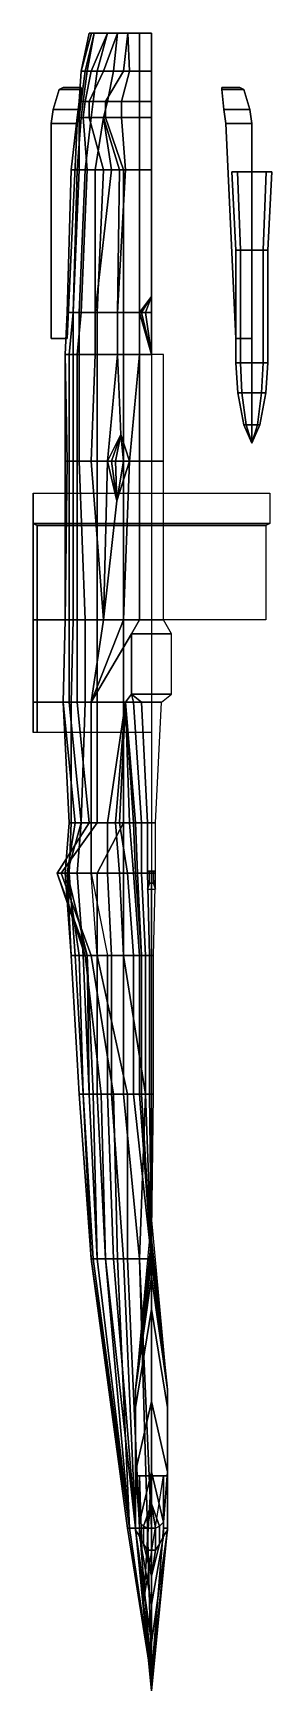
# Model space of a CAD drawing. Extents: x -0.59 to 0.6, y -4.36 to 3.89.
import ezdxf

# ---------------------------------------------------------------- set-up
doc = ezdxf.new("R2010")
doc.units = 0
doc.layers.get('0').update_dxf_attribs({"linetype": 'CONTINUOUS'})

msp = doc.modelspace()

# ---------------------------------------------------------------- linework, layer by layer
for points in [[(-0.35, 3.7, 0.03), (-0.32, 3.7, 0.15), (-0.2863, 3.89, 0.1189), (-0.2982, 3.89, 0.0593)], [(-0.35, 3.7, -0.18), (-0.35, 3.7, 0.03), (-0.2982, 3.89, 0.0593), (-0.31, 3.89)], [(-0.33, 3.7, -0.24), (-0.35, 3.7, -0.18), (-0.31, 3.89), (-0.2864, 3.89, -0.1186)], [(-0.3, 3.7, -0.3), (-0.33, 3.7, -0.24), (-0.2864, 3.89, -0.1186), (-0.2192, 3.89, -0.2192)], [(-0.32, 3.7, 0.15), (-0.27, 3.7, 0.25), (-0.2192, 3.89, 0.2192), (-0.2863, 3.89, 0.1189)], [(-0.24, 3.7, -0.35), (-0.3, 3.7, -0.3), (-0.2192, 3.89, -0.2192), (-0.1689, 3.89, -0.2528)], [(-0.27, 3.7, 0.25), (-0.19, 3.7, 0.33), (-0.1689, 3.89, 0.2528), (-0.2192, 3.89, 0.2192)], [(-0.1689, 3.89, -0.2528), (-0.1186, 3.89, -0.2864), (-0.14, 3.7, -0.37), (-0.24, 3.7, -0.35)], [(-0.19, 3.7, 0.33), (-0.11, 3.7, 0.37), (-0.1186, 3.89, 0.2864), (-0.1689, 3.89, 0.2528)], [(-0.1186, 3.89, -0.2864), (0, 3.89, -0.31), (0, 3.7, -0.37), (-0.14, 3.7, -0.37)], [(-0.11, 3.7, 0.37), (-0.06, 3.7, 0.39), (-0.0593, 3.89, 0.2982), (-0.1186, 3.89, 0.2864)], [(-0.06, 3.7, 0.39), (0, 3.7, 0.39), (0, 3.89, 0.31), (-0.0593, 3.89, 0.2982)], [(-0.36, 3.55, 0.08), (-0.34, 3.55, 0.2), (-0.32, 3.7, 0.15), (-0.35, 3.7, 0.03)], [(-0.36, 3.55, -0.28), (-0.36, 3.55, 0.08), (-0.35, 3.7, 0.03), (-0.35, 3.7, -0.18)], [(-0.35, 3.55, -0.35), (-0.36, 3.55, -0.28), (-0.35, 3.7, -0.18), (-0.33, 3.7, -0.24)], [(-0.33, 3.55, -0.38), (-0.35, 3.55, -0.35), (-0.33, 3.7, -0.24), (-0.3, 3.7, -0.3)], [(-0.34, 3.55, 0.2), (-0.29, 3.55, 0.3), (-0.27, 3.7, 0.25), (-0.32, 3.7, 0.15)], [(-0.31, 3.55, -0.39), (-0.33, 3.55, -0.38), (-0.3, 3.7, -0.3), (-0.24, 3.7, -0.35)], [(-0.24, 3.7, -0.35), (-0.14, 3.7, -0.37), (-0.23, 3.55, -0.39), (-0.31, 3.55, -0.39)], [(-0.29, 3.55, 0.3), (-0.22, 3.55, 0.37), (-0.19, 3.7, 0.33), (-0.27, 3.7, 0.25)], [(-0.14, 3.7, -0.37), (0, 3.7, -0.37), (0, 3.55, -0.4), (-0.23, 3.55, -0.39)], [(-0.22, 3.55, 0.37), (-0.15, 3.55, 0.42), (-0.11, 3.7, 0.37), (-0.19, 3.7, 0.33)], [(-0.15, 3.55, 0.42), (-0.06, 3.55, 0.45), (-0.06, 3.7, 0.39), (-0.11, 3.7, 0.37)], [(-0.06, 3.55, 0.45), (0, 3.55, 0.45), (0, 3.7, 0.39), (-0.06, 3.7, 0.39)], [(-0.37, 3.47, 0.08), (-0.35, 3.47, 0.2), (-0.34, 3.55, 0.2), (-0.36, 3.55, 0.08)], [(-0.37, 3.47, -0.35), (-0.37, 3.47, 0.08), (-0.36, 3.55, 0.08), (-0.36, 3.55, -0.28)], [(-0.36, 3.47, -0.39), (-0.37, 3.47, -0.35), (-0.36, 3.55, -0.28), (-0.35, 3.55, -0.35)], [(-0.34, 3.47, -0.4), (-0.36, 3.47, -0.39), (-0.35, 3.55, -0.35), (-0.33, 3.55, -0.38)], [(-0.35, 3.47, 0.2), (-0.3, 3.47, 0.3), (-0.29, 3.55, 0.3), (-0.34, 3.55, 0.2)], [(-0.31, 3.47, -0.41), (-0.34, 3.47, -0.4), (-0.33, 3.55, -0.38), (-0.31, 3.55, -0.39)], [(-0.31, 3.55, -0.39), (-0.23, 3.55, -0.39), (-0.23, 3.47, -0.42), (-0.31, 3.47, -0.41)], [(-0.3, 3.47, 0.3), (-0.24, 3.47, 0.37), (-0.22, 3.55, 0.37), (-0.29, 3.55, 0.3)], [(-0.24, 3.47, 0.37), (-0.15, 3.47, 0.44), (-0.15, 3.55, 0.42), (-0.22, 3.55, 0.37)], [(-0.23, 3.55, -0.39), (0, 3.55, -0.4), (0, 3.47, -0.42), (-0.23, 3.47, -0.42)], [(-0.15, 3.47, 0.44), (-0.06, 3.47, 0.47), (-0.06, 3.55, 0.45), (-0.15, 3.55, 0.42)], [(-0.06, 3.47, 0.47), (0, 3.47, 0.47), (0, 3.55, 0.45), (-0.06, 3.55, 0.45)], [(-0.4, 3.21, 0.05), (-0.37, 3.21, 0.2), (-0.35, 3.47, 0.2), (-0.37, 3.47, 0.08)], [(-0.36, 3.21, -0.44), (-0.4, 3.21, -0.38), (-0.37, 3.47, -0.35), (-0.36, 3.47, -0.39)], [(-0.4, 3.21, -0.38), (-0.4, 3.21, 0.05), (-0.37, 3.47, 0.08), (-0.37, 3.47, -0.35)], [(-0.37, 3.21, 0.2), (-0.33, 3.21, 0.31), (-0.3, 3.47, 0.3), (-0.35, 3.47, 0.2)], [(-0.32, 3.21, -0.45), (-0.36, 3.21, -0.44), (-0.36, 3.47, -0.39), (-0.34, 3.47, -0.4)], [(-0.24, 3.21, -0.46), (-0.32, 3.21, -0.45), (-0.34, 3.47, -0.4), (-0.31, 3.47, -0.41)], [(-0.33, 3.21, 0.31), (-0.28, 3.21, 0.38), (-0.24, 3.47, 0.37), (-0.3, 3.47, 0.3)], [(-0.31, 3.47, -0.41), (-0.23, 3.47, -0.42), (-0.14, 3.21, -0.47), (-0.24, 3.21, -0.46)], [(-0.28, 3.21, 0.38), (-0.2, 3.21, 0.45), (-0.24, 3.47, 0.37)], [(-0.16, 3.21, 0.45), (-0.13, 3.21, 0.49), (-0.15, 3.47, 0.44), (-0.24, 3.47, 0.37)], [(-0.2, 3.21, 0.45), (-0.16, 3.21, 0.45), (-0.24, 3.47, 0.37)], [(-0.23, 3.47, -0.42), (0, 3.47, -0.42), (0, 3.21, -0.47), (-0.14, 3.21, -0.47)], [(-0.13, 3.21, 0.49), (-0.06, 3.21, 0.51), (-0.06, 3.47, 0.47), (-0.15, 3.47, 0.44)], [(-0.06, 3.21, 0.51), (0, 3.21, 0.52), (0, 3.47, 0.47), (-0.06, 3.47, 0.47)], [(-0.42, 2.5, 0.13), (-0.39, 2.5, 0.26), (-0.37, 3.21, 0.2), (-0.4, 3.21, 0.05)], [(-0.42, 2.5, -0.36), (-0.42, 2.5, 0.13), (-0.4, 3.21, 0.05), (-0.4, 3.21, -0.38)], [(-0.39, 2.5, -0.42), (-0.42, 2.5, -0.36), (-0.4, 3.21, -0.38), (-0.36, 3.21, -0.44)], [(-0.39, 2.5, 0.26), (-0.36, 2.5, 0.35), (-0.33, 3.21, 0.31), (-0.37, 3.21, 0.2)], [(-0.35, 2.5, -0.45), (-0.39, 2.5, -0.42), (-0.36, 3.21, -0.44), (-0.32, 3.21, -0.45)], [(-0.36, 2.5, 0.35), (-0.28, 2.5, 0.46), (-0.28, 3.21, 0.38), (-0.33, 3.21, 0.31)], [(-0.27, 2.5, -0.49), (-0.35, 2.5, -0.45), (-0.32, 3.21, -0.45), (-0.24, 3.21, -0.46)], [(-0.28, 2.5, 0.46), (-0.17, 2.5, 0.55), (-0.16, 3.21, 0.45), (-0.2, 3.21, 0.45)], [(-0.28, 2.5, 0.46), (-0.28, 2.5, 0.46), (-0.2, 3.21, 0.45), (-0.28, 3.21, 0.38)], [(-0.24, 3.21, -0.46), (-0.14, 3.21, -0.47), (-0.14, 2.5, -0.52), (-0.27, 2.5, -0.49)], [(-0.17, 2.5, 0.55), (-0.17, 2.5, 0.55), (-0.13, 3.21, 0.49), (-0.16, 3.21, 0.45)], [(-0.17, 2.5, 0.55), (-0.06, 2.5, 0.58), (-0.06, 3.21, 0.51), (-0.13, 3.21, 0.49)], [(-0.14, 3.21, -0.47), (0, 3.21, -0.47), (0, 2.5, -0.53), (-0.14, 2.5, -0.52)], [(-0.06, 2.5, 0.58), (0, 2.58, 0.5732), (0, 3.21, 0.52), (-0.06, 3.21, 0.51)], [(0.4293, 3.2, 0.1907), (0.4, 3.2, 0.12), (0.42, 2.81, 0.12), (0.4434, 2.81, 0.1766)], [(0.4, 3.2, 0.12), (0.4293, 3.2, 0.0493), (0.4434, 2.81, 0.0634), (0.42, 2.81, 0.12)], [(0.5707, 3.2, 0.1907), (0.4, 3.2, 0.12), (0.4293, 3.2, 0.1907), (0.5, 3.2, 0.22)], [(0.6, 3.2, 0.12), (0.4293, 3.2, 0.0493), (0.4, 3.2, 0.12), (0.5707, 3.2, 0.1907)], [(0.5, 3.2, 0.22), (0.4293, 3.2, 0.1907), (0.4434, 2.81, 0.1766), (0.5, 2.81, 0.2)], [(0.4293, 3.2, 0.0493), (0.5, 3.2, 0.02), (0.5, 2.81, 0.04), (0.4434, 2.81, 0.0634)], [(0.5707, 3.2, 0.0493), (0.5, 3.2, 0.02), (0.4293, 3.2, 0.0493), (0.6, 3.2, 0.12)], [(0.5707, 3.2, 0.1907), (0.5, 3.2, 0.22), (0.5, 2.81, 0.2), (0.5566, 2.81, 0.1766)], [(0.5, 3.2, 0.02), (0.5707, 3.2, 0.0493), (0.5566, 2.81, 0.0634), (0.5, 2.81, 0.04)], [(0.6, 3.2, 0.12), (0.5707, 3.2, 0.1907), (0.5566, 2.81, 0.1766), (0.58, 2.81, 0.12)], [(0.5707, 3.2, 0.0493), (0.6, 3.2, 0.12), (0.58, 2.81, 0.12), (0.5566, 2.81, 0.0634)], [(0.4434, 2.81, 0.1766), (0.42, 2.81, 0.12), (0.42, 2.25, 0.12), (0.4434, 2.25, 0.1766)], [(0.42, 2.81, 0.12), (0.4434, 2.81, 0.0634), (0.4434, 2.25, 0.0634), (0.42, 2.25, 0.12)], [(0.5, 2.81, 0.2), (0.4434, 2.81, 0.1766), (0.4434, 2.25, 0.1766), (0.5, 2.25, 0.2)], [(0.4434, 2.81, 0.0634), (0.5, 2.81, 0.04), (0.5, 2.25, 0.04), (0.4434, 2.25, 0.0634)], [(0.5566, 2.81, 0.1766), (0.5, 2.81, 0.2), (0.5, 2.25, 0.2), (0.5566, 2.25, 0.1766)], [(0.5, 2.81, 0.04), (0.5566, 2.81, 0.0634), (0.5566, 2.25, 0.0634), (0.5, 2.25, 0.04)], [(0.58, 2.81, 0.12), (0.5566, 2.81, 0.1766), (0.5566, 2.25, 0.1766), (0.58, 2.25, 0.12)], [(0.5566, 2.81, 0.0634), (0.58, 2.81, 0.12), (0.58, 2.25, 0.12), (0.5566, 2.25, 0.0634)], [(-0.05, 2.5, 0.6), (-0.05, 2.5, 0.6), (0, 2.58, 0.5732), (-0.06, 2.5, 0.58)], [(-0.03, 2.5, 0.61), (-0.03, 2.5, 0.61), (0, 2.58, 0.5732), (-0.05, 2.5, 0.6)], [(0, 2.5, 0.61), (0, 2.5, 0.61), (0, 2.58, 0.5732), (-0.03, 2.5, 0.61)], [(-0.43, 2.29, 0.14), (-0.39, 2.29, 0.3), (-0.39, 2.5, 0.26), (-0.42, 2.5, 0.13)], [(-0.43, 2.29, -0.35), (-0.43, 2.29, 0.14), (-0.42, 2.5, 0.13), (-0.42, 2.5, -0.36)], [(-0.41, 2.29, -0.41), (-0.43, 2.29, -0.35), (-0.42, 2.5, -0.36), (-0.39, 2.5, -0.42)], [(-0.37, 2.29, -0.45), (-0.41, 2.29, -0.41), (-0.39, 2.5, -0.42), (-0.35, 2.5, -0.45)], [(-0.39, 2.29, 0.3), (-0.36, 2.29, 0.36), (-0.36, 2.5, 0.35), (-0.39, 2.5, 0.26)], [(-0.27, 2.29, -0.5), (-0.37, 2.29, -0.45), (-0.35, 2.5, -0.45), (-0.27, 2.5, -0.49)], [(-0.36, 2.29, 0.36), (-0.28, 2.29, 0.47), (-0.28, 2.5, 0.46), (-0.36, 2.5, 0.35)], [(-0.28, 2.29, 0.47), (-0.17, 2.29, 0.55), (-0.17, 2.5, 0.55), (-0.28, 2.5, 0.46)], [(-0.27, 2.5, -0.49), (-0.14, 2.5, -0.52), (-0.14, 2.29, -0.53), (-0.27, 2.29, -0.5)], [(-0.17, 2.29, 0.55), (-0.06, 2.29, 0.59), (-0.06, 2.5, 0.58), (-0.17, 2.5, 0.55)], [(-0.14, 2.5, -0.52), (0, 2.5, -0.53), (0, 2.29, -0.54), (-0.14, 2.29, -0.53)], [(0, 2.29, 0.59), (0, 2.29, 0.59), (-0.05, 2.5, 0.6), (-0.06, 2.5, 0.58)], [(-0.06, 2.29, 0.59), (0, 2.29, 0.59), (-0.06, 2.5, 0.58)], [(0, 2.29, 0.59), (0, 2.29, 0.59), (-0.03, 2.5, 0.61), (-0.05, 2.5, 0.6)], [(0, 2.29, 0.59), (0, 2.29, 0.59), (0, 2.5, 0.61), (-0.03, 2.5, 0.61)], [(-0.42, 1.76, 0.16), (-0.39, 1.76, 0.28), (-0.39, 2.29, 0.3), (-0.43, 2.29, 0.14)], [(-0.43, 1.76, -0.37), (-0.42, 1.76, 0.16), (-0.43, 2.29, 0.14), (-0.43, 2.29, -0.35)], [(-0.41, 1.76, -0.43), (-0.43, 1.76, -0.37), (-0.43, 2.29, -0.35), (-0.41, 2.29, -0.41)], [(-0.37, 1.76, -0.5), (-0.41, 1.76, -0.43), (-0.41, 2.29, -0.41), (-0.37, 2.29, -0.45)], [(-0.39, 1.76, 0.28), (-0.36, 1.76, 0.36), (-0.36, 2.29, 0.36), (-0.39, 2.29, 0.3)], [(-0.27, 1.76, -0.53), (-0.37, 1.76, -0.5), (-0.37, 2.29, -0.45), (-0.27, 2.29, -0.5)], [(-0.36, 1.76, 0.36), (-0.3, 1.76, 0.45), (-0.28, 2.29, 0.47), (-0.36, 2.29, 0.36)], [(-0.3, 1.76, 0.45), (-0.22, 1.76, 0.53), (-0.17, 2.29, 0.55), (-0.28, 2.29, 0.47)], [(-0.27, 2.29, -0.5), (-0.14, 2.29, -0.53), (-0.14, 1.76, -0.55), (-0.27, 1.76, -0.53)], [(-0.22, 1.76, 0.53), (-0.1525, 1.8925, 0.56), (-0.17, 2.29, 0.55)], [(-0.1525, 1.8925, 0.56), (-0.11, 1.76, 0.59), (-0.06, 2.29, 0.59), (-0.17, 2.29, 0.55)], [(-0.14, 2.29, -0.53), (0, 2.29, -0.54), (0, 1.76, -0.56), (-0.14, 1.76, -0.55)], [(-0.11, 1.76, 0.59), (-0.06, 1.76, 0.6), (-0.06, 2.29, 0.59)], [(-0.06, 1.76, 0.6), (0.06, 1.76, 0.6), (0.06, 2.29, 0.59), (-0.06, 2.29, 0.59)], [(0.4307, 2.1, 0.12), (0.42, 2.25, 0.12), (0.4434, 2.25, 0.0634), (0.451, 2.1, 0.071)], [(0.451, 2.1, 0.169), (0.4434, 2.25, 0.1766), (0.42, 2.25, 0.12), (0.4307, 2.1, 0.12)], [(0.451, 2.1, 0.071), (0.4434, 2.25, 0.0634), (0.5, 2.25, 0.04), (0.5, 2.1, 0.0507)], [(0.5, 2.1, 0.1893), (0.5, 2.25, 0.2), (0.4434, 2.25, 0.1766), (0.451, 2.1, 0.169)], [(0.5, 2.1, 0.0507), (0.5, 2.25, 0.04), (0.5566, 2.25, 0.0634), (0.549, 2.1, 0.071)], [(0.549, 2.1, 0.169), (0.5566, 2.25, 0.1766), (0.5, 2.25, 0.2), (0.5, 2.1, 0.1893)], [(0.549, 2.1, 0.071), (0.5566, 2.25, 0.0634), (0.58, 2.25, 0.12), (0.5693, 2.1, 0.12)], [(0.5693, 2.1, 0.12), (0.58, 2.25, 0.12), (0.5566, 2.25, 0.1766), (0.549, 2.1, 0.169)], [(0.46, 1.94, 0.12), (0.4307, 2.1, 0.12), (0.451, 2.1, 0.071), (0.4717, 1.94, 0.0917)], [(0.4717, 1.94, 0.1483), (0.451, 2.1, 0.169), (0.4307, 2.1, 0.12), (0.46, 1.94, 0.12)], [(0.4717, 1.94, 0.0917), (0.451, 2.1, 0.071), (0.5, 2.1, 0.0507), (0.5, 1.94, 0.08)], [(0.5, 1.94, 0.16), (0.5, 2.1, 0.1893), (0.451, 2.1, 0.169), (0.4717, 1.94, 0.1483)], [(0.5, 1.94, 0.08), (0.5, 2.1, 0.0507), (0.549, 2.1, 0.071), (0.5283, 1.94, 0.0917)], [(0.5283, 1.94, 0.1483), (0.549, 2.1, 0.169), (0.5, 2.1, 0.1893), (0.5, 1.94, 0.16)], [(0.5283, 1.94, 0.0917), (0.549, 2.1, 0.071), (0.5693, 2.1, 0.12), (0.54, 1.94, 0.12)], [(0.54, 1.94, 0.12), (0.5693, 2.1, 0.12), (0.549, 2.1, 0.169), (0.5283, 1.94, 0.1483)], [(0.5, 1.85, 0.12), (0.46, 1.94, 0.12), (0.4717, 1.94, 0.0917), (0.5, 1.85, 0.12)], [(0.5, 1.85, 0.12), (0.4717, 1.94, 0.1483), (0.46, 1.94, 0.12), (0.5, 1.85, 0.12)], [(0.5, 1.85, 0.12), (0.4717, 1.94, 0.0917), (0.5, 1.94, 0.08), (0.5, 1.85, 0.12)], [(0.5, 1.85, 0.12), (0.5, 1.94, 0.16), (0.4717, 1.94, 0.1483), (0.5, 1.85, 0.12)], [(0.5, 1.85, 0.12), (0.5, 1.94, 0.08), (0.5283, 1.94, 0.0917), (0.5, 1.85, 0.12)], [(0.5, 1.85, 0.12), (0.5283, 1.94, 0.0917), (0.54, 1.94, 0.12), (0.5, 1.85, 0.12)], [(0.5, 1.85, 0.12), (0.54, 1.94, 0.12), (0.5283, 1.94, 0.1483), (0.5, 1.85, 0.12)], [(0.5, 1.85, 0.12), (0.5283, 1.94, 0.1483), (0.5, 1.94, 0.16), (0.5, 1.85, 0.12)], [(-0.22, 1.76, 0.53), (-0.2, 1.76, 0.59), (-0.1525, 1.8925, 0.56)], [(-0.2, 1.76, 0.59), (-0.18, 1.76, 0.62), (-0.1525, 1.8925, 0.56)], [(-0.18, 1.76, 0.62), (-0.14, 1.76, 0.62), (-0.1525, 1.8925, 0.56)], [(-0.14, 1.76, 0.62), (-0.11, 1.76, 0.59), (-0.1525, 1.8925, 0.56)], [(-0.43, 0.97, -0.37), (-0.43, 0.97, 0.16), (-0.42, 1.76, 0.16), (-0.43, 1.76, -0.37)], [(-0.43, 0.97, 0.16), (-0.39, 0.97, 0.31), (-0.39, 1.76, 0.28), (-0.42, 1.76, 0.16)], [(-0.41, 0.97, -0.43), (-0.43, 0.97, -0.37), (-0.43, 1.76, -0.37), (-0.41, 1.76, -0.43)], [(-0.37, 0.97, -0.5), (-0.41, 0.97, -0.43), (-0.41, 1.76, -0.43), (-0.37, 1.76, -0.5)], [(-0.39, 0.97, 0.31), (-0.33, 0.97, 0.43), (-0.36, 1.76, 0.36), (-0.39, 1.76, 0.28)], [(-0.27, 0.97, -0.53), (-0.37, 0.97, -0.5), (-0.37, 1.76, -0.5), (-0.27, 1.76, -0.53)], [(-0.33, 0.97, 0.43), (-0.24, 0.97, 0.53), (-0.3, 1.76, 0.45), (-0.36, 1.76, 0.36)], [(-0.24, 0.97, 0.53), (-0.24, 0.97, 0.53), (-0.22, 1.76, 0.53), (-0.3, 1.76, 0.45)], [(-0.27, 1.76, -0.53), (-0.14, 1.76, -0.55), (-0.14, 0.97, -0.55), (-0.27, 0.97, -0.53)], [(-0.24, 0.97, 0.53), (-0.14, 0.97, 0.59), (-0.11, 1.76, 0.59), (-0.1725, 1.5625, 0.56)], [(-0.24, 0.97, 0.53), (-0.24, 0.97, 0.53), (-0.1725, 1.5625, 0.56), (-0.22, 1.76, 0.53)], [(-0.1725, 1.5625, 0.56), (-0.1725, 1.5625, 0.56), (-0.2, 1.76, 0.59), (-0.22, 1.76, 0.53)], [(-0.1725, 1.5625, 0.56), (-0.1725, 1.5625, 0.56), (-0.18, 1.76, 0.62), (-0.2, 1.76, 0.59)], [(-0.1725, 1.5625, 0.56), (-0.1725, 1.5625, 0.56), (-0.14, 1.76, 0.62), (-0.18, 1.76, 0.62)], [(-0.1725, 1.5625, 0.56), (-0.1725, 1.5625, 0.56), (-0.11, 1.76, 0.59), (-0.14, 1.76, 0.62)], [(-0.14, 0.97, 0.59), (-0.06, 0.97, 0.61), (-0.06, 1.76, 0.6), (-0.11, 1.76, 0.59)], [(-0.14, 1.76, -0.55), (0, 1.76, -0.56), (0, 0.97, -0.56), (-0.14, 0.97, -0.55)], [(-0.06, 0.97, 0.61), (0.06, 0.97, 0.61), (0.06, 1.76, 0.6), (-0.06, 1.76, 0.6)], [(-0.59, 1.6, -0.5), (-0.59, 1.45, -0.68), (-0.59, 0.97, -0.7), (-0.59, 0.97, -0.5)], [(-0.59, 1.6, -0.5), (0.59, 1.6, -0.5), (0.59, 1.45, -0.68), (-0.59, 1.45, -0.68)], [(-0.59, 1.45, -0.68), (-0.57, 1.44, -0.7), (-0.57, 0.97, -0.72), (-0.59, 0.97, -0.7)], [(-0.59, 1.45, -0.68), (0.59, 1.45, -0.68), (0.57, 1.44, -0.7), (-0.57, 1.44, -0.7)], [(-0.57, 1.44, -0.7), (0.57, 1.44, -0.7), (0.57, 0.97, -0.72), (-0.57, 0.97, -0.72)], [(-0.59, 0.97, -0.5), (-0.59, 0.97, -0.7), (-0.59, 0.56, -0.67), (-0.59, 0.56, -0.5)], [(-0.59, 0.97, -0.7), (-0.57, 0.97, -0.72), (-0.57, 0.56, -0.68), (-0.59, 0.56, -0.67)], [(-0.57, 0.97, -0.72), (0, 0.97, -0.72), (0, 0.56, -0.7), (-0.57, 0.56, -0.68)], [(-0.44, 0.56, -0.38), (-0.44, 0.56, 0.13), (-0.43, 0.97, 0.16), (-0.43, 0.97, -0.37)], [(-0.44, 0.56, 0.13), (-0.4, 0.56, 0.3), (-0.39, 0.97, 0.31), (-0.43, 0.97, 0.16)], [(-0.41, 0.56, -0.44), (-0.44, 0.56, -0.38), (-0.43, 0.97, -0.37), (-0.41, 0.97, -0.43)], [(-0.37, 0.56, -0.51), (-0.41, 0.56, -0.44), (-0.41, 0.97, -0.43), (-0.37, 0.97, -0.5)], [(-0.4, 0.56, 0.3), (-0.33, 0.56, 0.42), (-0.33, 0.97, 0.43), (-0.39, 0.97, 0.31)], [(-0.27, 0.56, -0.54), (-0.37, 0.56, -0.51), (-0.37, 0.97, -0.5), (-0.27, 0.97, -0.53)], [(-0.33, 0.56, 0.42), (-0.3, 0.56, 0.45), (-0.24, 0.97, 0.53), (-0.33, 0.97, 0.43)], [(-0.3, 0.56, 0.45), (-0.3, 0.56, 0.45), (-0.14, 0.97, 0.59), (-0.24, 0.97, 0.53)], [(-0.3, 0.56, 0.45), (-0.1, 0.9, 0.61), (-0.06, 0.97, 0.61), (-0.14, 0.97, 0.59)], [(-0.27, 0.97, -0.53), (-0.14, 0.97, -0.55), (-0.14, 0.56, -0.56), (-0.27, 0.56, -0.54)], [(-0.14, 0.97, -0.55), (0, 0.97, -0.56), (0, 0.56, -0.57), (-0.14, 0.56, -0.56)], [(-0.1, 0.9, 0.61), (0.1, 0.9, 0.61), (0.06, 0.97, 0.61), (-0.06, 0.97, 0.61)], [(-0.59, 0.56, -0.5), (-0.59, 0.56, -0.67), (-0.59, 0.41, -0.58), (-0.59, 0.48, -0.5)], [(-0.59, 0.56, -0.67), (-0.57, 0.56, -0.68), (-0.57, 0.41, -0.6), (-0.59, 0.41, -0.58)], [(-0.57, 0.56, -0.68), (0, 0.56, -0.7), (0, 0.41, -0.61), (-0.57, 0.41, -0.6)], [(-0.35, -0.04, -0.41), (-0.38, -0.04, -0.32), (-0.44, 0.56, -0.38), (-0.41, 0.56, -0.44)], [(-0.38, -0.04, -0.32), (-0.41, -0.04, 0.15), (-0.44, 0.56, 0.13), (-0.44, 0.56, -0.38)], [(-0.41, -0.04, 0.15), (-0.4, -0.04, 0.22), (-0.4, 0.56, 0.3), (-0.44, 0.56, 0.13)], [(-0.31, -0.04, -0.46), (-0.35, -0.04, -0.41), (-0.41, 0.56, -0.44), (-0.37, 0.56, -0.51)], [(-0.4, -0.04, 0.22), (-0.35, -0.04, 0.36), (-0.33, 0.56, 0.42), (-0.4, 0.56, 0.3)], [(-0.27, -0.04, -0.48), (-0.31, -0.04, -0.46), (-0.37, 0.56, -0.51), (-0.27, 0.56, -0.54)], [(-0.35, -0.04, 0.36), (-0.3, -0.04, 0.45), (-0.3, 0.56, 0.45), (-0.33, 0.56, 0.42)], [(-0.27, 0.56, -0.54), (-0.14, 0.56, -0.56), (-0.14, -0.04, -0.5), (-0.27, -0.04, -0.48)], [(-0.14, 0.56, -0.56), (0, 0.56, -0.57), (0, -0.04, -0.51), (-0.14, -0.04, -0.5)], [(-0.47, -0.29, -0.4), (-0.42, -0.29, -0.16), (-0.35, -0.04, -0.41), (-0.31, -0.04, -0.46)], [(-0.45, -0.29, -0.43), (-0.47, -0.29, -0.4), (-0.31, -0.04, -0.46), (-0.27, -0.04, -0.48)], [(-0.27, -0.04, -0.48), (-0.14, -0.04, -0.5), (-0.27, -0.29, -0.44), (-0.45, -0.29, -0.43)], [(-0.42, -0.29, -0.01), (-0.43, -0.29, 0.19), (-0.41, -0.04, 0.15), (-0.38, -0.04, -0.32)], [(-0.43, -0.29, 0.19), (-0.41, -0.29, 0.26), (-0.4, -0.04, 0.22), (-0.41, -0.04, 0.15)], [(-0.42, -0.29, -0.16), (-0.42, -0.29, -0.01), (-0.38, -0.04, -0.32), (-0.35, -0.04, -0.41)], [(-0.41, -0.29, 0.26), (-0.37, -0.29, 0.36), (-0.35, -0.04, 0.36), (-0.4, -0.04, 0.22)], [(-0.37, -0.29, 0.36), (-0.3, -0.29, 0.45), (-0.3, -0.04, 0.45), (-0.35, -0.04, 0.36)], [(-0.14, -0.04, -0.5), (-0.14, -0.04, -0.5), (-0.14, -0.29, -0.45), (-0.27, -0.29, -0.44)], [(-0.14, -0.04, -0.5), (0, -0.04, -0.51), (0, -0.29, -0.46), (-0.14, -0.29, -0.45)], [(-0.3, -0.7, -0.4), (-0.33, -0.7, -0.36), (-0.47, -0.29, -0.4), (-0.45, -0.29, -0.43)], [(-0.32, -0.7, -0.24), (-0.32, -0.7, -0.21), (-0.42, -0.29, -0.16), (-0.47, -0.29, -0.4)], [(-0.33, -0.7, -0.3), (-0.32, -0.7, -0.24), (-0.47, -0.29, -0.4)], [(-0.33, -0.7, -0.36), (-0.33, -0.7, -0.3), (-0.47, -0.29, -0.4)], [(-0.27, -0.7, -0.4), (-0.3, -0.7, -0.4), (-0.45, -0.29, -0.43), (-0.27, -0.29, -0.44)], [(-0.4, -0.7, 0.06), (-0.4, -0.7, 0.19), (-0.43, -0.29, 0.19), (-0.42, -0.29, -0.01)], [(-0.4, -0.7, 0.19), (-0.38, -0.7, 0.26), (-0.41, -0.29, 0.26), (-0.43, -0.29, 0.19)], [(-0.36, -0.7, -0.11), (-0.4, -0.7, 0.06), (-0.42, -0.29, -0.01), (-0.42, -0.29, -0.16)], [(-0.32, -0.7, -0.21), (-0.36, -0.7, -0.11), (-0.42, -0.29, -0.16)], [(-0.38, -0.7, 0.26), (-0.34, -0.7, 0.36), (-0.37, -0.29, 0.36), (-0.41, -0.29, 0.26)], [(-0.34, -0.7, 0.36), (-0.27, -0.7, 0.45), (-0.3, -0.29, 0.45), (-0.37, -0.29, 0.36)], [(-0.27, -0.29, -0.44), (-0.14, -0.29, -0.45), (-0.14, -0.7, -0.41), (-0.27, -0.7, -0.4)], [(-0.14, -0.29, -0.45), (0, -0.29, -0.46), (0, -0.7, -0.43), (-0.14, -0.7, -0.41)], [(-0.02, -0.28, 0.83), (-0.02, -0.37, 0.81), (-0.01, -0.34, 1.38), (-0.01, -0.28, 1.38)], [(0.01, -0.28, 1.38), (0.02, -0.28, 0.83), (-0.02, -0.28, 0.83), (-0.01, -0.28, 1.38)], [(-0.01, -0.28, 1.38), (-0.01, -0.34, 1.38), (0.01, -0.34, 1.38), (0.01, -0.28, 1.38)], [(0.01, -0.34, 1.38), (0.02, -0.37, 0.81), (0.02, -0.28, 0.83), (0.01, -0.28, 1.38)], [(-0.01, -0.34, 1.38), (-0.02, -0.37, 0.81), (0.02, -0.37, 0.81), (0.01, -0.34, 1.38)], [(0, -0.34, 1.34), (0, -3.55, 1.63), (0, -3.55, 1.64), (0, -0.34, 1.35)], [(0, -0.34, 1.35), (0, -3.55, 1.64), (0, -3.55, 1.63), (0, -0.34, 1.34)], [(-0.36, -1.39, 0.18), (-0.34, -1.39, 0.26), (-0.38, -0.7, 0.26), (-0.4, -0.7, 0.19)], [(-0.34, -1.39, -0.03), (-0.36, -1.39, 0.05), (-0.4, -0.7, 0.06), (-0.36, -0.7, -0.11)], [(-0.36, -1.39, 0.05), (-0.36, -1.39, 0.18), (-0.4, -0.7, 0.19), (-0.4, -0.7, 0.06)], [(-0.34, -1.39, 0.26), (-0.31, -1.39, 0.32), (-0.34, -0.7, 0.36), (-0.38, -0.7, 0.26)], [(-0.31, -1.39, -0.13), (-0.34, -1.39, -0.03), (-0.36, -0.7, -0.11), (-0.32, -0.7, -0.21)], [(-0.31, -1.39, 0.32), (-0.27, -1.39, 0.38), (-0.27, -0.7, 0.45), (-0.34, -0.7, 0.36)], [(-0.19, -1.39, -0.28), (-0.25, -1.39, -0.22), (-0.33, -0.7, -0.36), (-0.3, -0.7, -0.4)], [(-0.25, -1.39, -0.22), (-0.25, -1.39, -0.22), (-0.33, -0.7, -0.3), (-0.33, -0.7, -0.36)], [(-0.25, -1.39, -0.22), (-0.29, -1.39, -0.16), (-0.32, -0.7, -0.24), (-0.33, -0.7, -0.3)], [(-0.29, -1.39, -0.16), (-0.31, -1.39, -0.13), (-0.32, -0.7, -0.21), (-0.32, -0.7, -0.24)], [(-0.12, -1.39, -0.32), (-0.19, -1.39, -0.28), (-0.3, -0.7, -0.4), (-0.27, -0.7, -0.4)], [(-0.27, -0.7, -0.4), (-0.14, -0.7, -0.41), (-0.03, -1.39, -0.35), (-0.12, -1.39, -0.32)], [(-0.14, -0.7, -0.41), (0, -0.7, -0.43), (0, -1.39, -0.35), (-0.03, -1.39, -0.35)], [(-0.3, -2.21, 0.14), (-0.29, -2.21, 0.18), (-0.34, -1.39, 0.26), (-0.36, -1.39, 0.18)], [(-0.3, -2.21, 0.05), (-0.3, -2.21, 0.14), (-0.36, -1.39, 0.18), (-0.36, -1.39, 0.05)], [(-0.3, -2.21, 0.05), (-0.3, -2.21, 0.05), (-0.36, -1.39, 0.05), (-0.34, -1.39, -0.03)], [(-0.27, -2.21, -0.04), (-0.3, -2.21, 0.05), (-0.34, -1.39, -0.03), (-0.31, -1.39, -0.13)], [(-0.29, -2.21, 0.18), (-0.27, -2.21, 0.25), (-0.31, -1.39, 0.32), (-0.34, -1.39, 0.26)], [(-0.27, -2.21, -0.04), (-0.27, -2.21, -0.04), (-0.31, -1.39, -0.13), (-0.29, -1.39, -0.16)], [(-0.27, -2.21, 0.25), (-0.23, -2.21, 0.31), (-0.27, -1.39, 0.38), (-0.31, -1.39, 0.32)], [(-0.23, -2.21, -0.12), (-0.27, -2.21, -0.04), (-0.29, -1.39, -0.16), (-0.25, -1.39, -0.22)], [(-0.17, -2.21, -0.18), (-0.23, -2.21, -0.12), (-0.25, -1.39, -0.22), (-0.19, -1.39, -0.28)], [(-0.12, -2.21, -0.22), (-0.17, -2.21, -0.18), (-0.19, -1.39, -0.28), (-0.12, -1.39, -0.32)], [(-0.12, -1.39, -0.32), (-0.03, -1.39, -0.35), (-0.06, -2.21, -0.24), (-0.12, -2.21, -0.22)], [(-0.03, -1.39, -0.35), (0, -1.39, -0.35), (0, -2.21, -0.24), (-0.06, -2.21, -0.24)], [(0, -2.11, 0.44), (0, -2, 0.39), (-0.08, -2.86, 0.3), (-0.08, -2.86, 0.44)], [(0.08, -2.86, 0.44), (0.08, -2.86, 0.3), (0, -2, 0.39), (0, -2.11, 0.44)], [(0, -2.18, 0.46), (0, -2.11, 0.44), (-0.08, -2.86, 0.44), (-0.08, -2.86, 0.46)], [(0.08, -2.86, 0.46), (0.08, -2.86, 0.44), (0, -2.11, 0.44), (0, -2.18, 0.46)], [(-0.11, -3.55, 0.04), (-0.11, -3.55, 0.04), (-0.3, -2.21, 0.05), (-0.27, -2.21, -0.04)], [(-0.11, -3.55, 0.04), (-0.12, -3.55, 0.2), (-0.3, -2.21, 0.14), (-0.3, -2.21, 0.05)], [(-0.12, -3.55, 0.2), (-0.11, -3.55, 0.22), (-0.29, -2.21, 0.18), (-0.3, -2.21, 0.14)], [(-0.11, -3.55, 0.22), (-0.11, -3.55, 0.22), (-0.27, -2.21, 0.25), (-0.29, -2.21, 0.18)], [(-0.11, -3.55, 0.04), (-0.11, -3.55, 0.04), (-0.27, -2.21, -0.04), (-0.23, -2.21, -0.12)], [(-0.11, -3.55, 0.04), (-0.11, -3.55, 0.04), (-0.23, -2.21, -0.12), (-0.17, -2.21, -0.18)], [(-0.06, -3.55, -0.01), (-0.11, -3.55, 0.04), (-0.17, -2.21, -0.18), (-0.12, -2.21, -0.22)], [(-0.02, -3.55, -0.02), (-0.06, -3.55, -0.01), (-0.12, -2.21, -0.22), (-0.06, -2.21, -0.24)], [(0, -2.22, 0.48), (0, -2.18, 0.46), (-0.08, -2.86, 0.46), (-0.08, -2.86, 0.48)], [(0, -2.3, 0.55), (0, -2.22, 0.48), (-0.08, -2.86, 0.48), (-0.08, -2.86, 0.55)], [(-0.06, -2.21, -0.24), (0, -2.21, -0.24), (0, -3.55, -0.02), (-0.02, -3.55, -0.02)], [(0.08, -2.86, 0.48), (0.08, -2.86, 0.46), (0, -2.18, 0.46), (0, -2.22, 0.48)], [(0.08, -2.86, 0.55), (0.08, -2.86, 0.48), (0, -2.22, 0.48), (0, -2.3, 0.55)], [(0, -2.46, 0.7), (0, -2.3, 0.55), (-0.08, -2.86, 0.55), (-0.08, -2.95, 0.7)], [(0.08, -2.95, 0.7), (0.08, -2.86, 0.55), (0, -2.3, 0.55), (0, -2.46, 0.7)], [(0, -2.92, 1.12), (0, -2.46, 0.7), (-0.08, -2.95, 0.7), (-0.08, -3.27, 1.12)], [(0.08, -3.27, 1.12), (0.08, -2.95, 0.7), (0, -2.46, 0.7), (0, -2.92, 1.12)], [(-0.08, -2.86, 0.55), (-0.08, -3.55, 0.55), (-0.08, -3.55, 0.7), (-0.08, -2.95, 0.7)], [(-0.08, -2.86, 0.46), (-0.08, -3.55, 0.46), (-0.08, -3.55, 0.48), (-0.08, -2.86, 0.48)], [(-0.08, -2.86, 0.44), (-0.08, -3.55, 0.44), (-0.08, -3.55, 0.46), (-0.08, -2.86, 0.46)], [(-0.08, -2.86, 0.3), (-0.08, -3.55, 0.39), (-0.08, -3.55, 0.44), (-0.08, -2.86, 0.44)], [(-0.08, -3.29, 0.27), (-0.08, -3.55, 0.27), (-0.08, -3.55, 0.39), (-0.08, -2.86, 0.3)], [(-0.08, -2.86, 0.48), (-0.08, -3.55, 0.48), (-0.08, -3.55, 0.55), (-0.08, -2.86, 0.55)], [(0.08, -3.55, 0.39), (0.08, -3.55, 0.27), (0.08, -3.29, 0.27), (0.08, -2.86, 0.3)], [(0.08, -3.55, 0.44), (0.08, -3.55, 0.39), (0.08, -2.86, 0.3), (0.08, -2.86, 0.44)], [(0.08, -3.55, 0.46), (0.08, -3.55, 0.44), (0.08, -2.86, 0.44), (0.08, -2.86, 0.46)], [(0.08, -3.55, 0.48), (0.08, -3.55, 0.46), (0.08, -2.86, 0.46), (0.08, -2.86, 0.48)], [(0.08, -3.55, 0.55), (0.08, -3.55, 0.48), (0.08, -2.86, 0.48), (0.08, -2.86, 0.55)], [(0.08, -3.55, 0.7), (0.08, -3.55, 0.55), (0.08, -2.86, 0.55), (0.08, -2.95, 0.7)], [(0, -3.27, 1.44), (0, -2.92, 1.12), (-0.08, -3.27, 1.12), (-0.06, -3.52, 1.44)], [(-0.08, -2.95, 0.7), (-0.08, -3.55, 0.7), (-0.08, -3.56, 1.12), (-0.08, -3.27, 1.12)], [(0.06, -3.52, 1.44), (0.08, -3.27, 1.12), (0, -2.92, 1.12), (0, -3.27, 1.44)], [(0.08, -3.56, 1.12), (0.08, -3.55, 0.7), (0.08, -2.95, 0.7), (0.08, -3.27, 1.12)], [(-0.08, -3.27, 1.12), (-0.08, -3.56, 1.12), (-0.06, -3.59, 1.44), (-0.06, -3.52, 1.44)], [(0, -3.29, 0.27), (0, -4.33, 0.27), (-0.08, -3.55, 0.27), (-0.08, -3.29, 0.27)], [(-0.08, -3.29, 0.27), (-0.08, -3.55, 0.27), (0, -4.33, 0.27), (0, -3.29, 0.27)], [(-0.06, -3.29, 0.16), (-0.06, -3.55, 0.16), (-0.08, -3.55, 0.27), (-0.08, -3.29, 0.27)], [(0, -3.43, 1.58), (0, -3.27, 1.44), (-0.06, -3.52, 1.44), (-0.04, -3.54, 1.58)], [(-0.04, -3.925, 0.2), (0, -4.29, 0.16), (-0.06, -3.55, 0.16), (-0.06, -3.29, 0.16)], [(-0.04, -3.925, 0.2), (0, -4.29, 0.16), (0, -4.33, 0.27), (0, -3.29, 0.27)], [(0.06, -3.29, 0.16), (0.06, -3.55, 0.16), (0, -4.29, 0.16), (-0.04, -3.925, 0.2)], [(0, -4.33, 0.27), (0, -4.29, 0.16), (-0.04, -3.925, 0.2), (0, -3.29, 0.27)], [(0.04, -3.54, 1.58), (0.06, -3.52, 1.44), (0, -3.27, 1.44), (0, -3.43, 1.58)], [(0, -3.29, 0.27), (0, -4.33, 0.27), (0.08, -3.55, 0.27), (0.08, -3.29, 0.27)], [(0.08, -3.29, 0.27), (0.08, -3.55, 0.27), (0, -4.33, 0.27), (0, -3.29, 0.27)], [(0.06, -3.59, 1.44), (0.08, -3.56, 1.12), (0.08, -3.27, 1.12), (0.06, -3.52, 1.44)], [(0.08, -3.55, 0.27), (0.06, -3.55, 0.16), (0.06, -3.29, 0.16), (0.08, -3.29, 0.27)], [(-0.02, -3.55, 1.63), (0, -3.43, 1.58), (-0.04, -3.54, 1.58), (-0.02, -3.55, 1.63)], [(0, -3.55, 1.64), (0, -3.43, 1.58), (-0.02, -3.55, 1.63), (0, -3.55, 1.64)], [(0.02, -3.55, 1.63), (0.04, -3.54, 1.58), (0, -3.43, 1.58), (0.02, -3.55, 1.63)], [(0, -3.43, 1.58), (0, -3.55, 1.64), (0.02, -3.55, 1.63), (0, -3.43, 1.58)], [(-0.06, -3.52, 1.44), (-0.06, -3.59, 1.44), (-0.04, -3.63, 1.58), (-0.04, -3.54, 1.58)], [(-0.04, -3.54, 1.58), (-0.04, -3.63, 1.58), (-0.02, -3.66, 1.63), (-0.02, -3.55, 1.63)], [(0.02, -3.66, 1.63), (0.04, -3.63, 1.58), (0.04, -3.54, 1.58), (0.02, -3.55, 1.63)], [(0.04, -3.63, 1.58), (0.06, -3.59, 1.44), (0.06, -3.52, 1.44), (0.04, -3.54, 1.58)], [(0, -4.3, 0.13), (0, -4.3, 0.13), (-0.11, -3.55, 0.22), (-0.12, -3.55, 0.2)], [(0, -4.3, 0.12), (0, -4.3, 0.13), (-0.12, -3.55, 0.2), (-0.11, -3.55, 0.04)], [(0, -4.3, 0.13), (0, -4.3, 0.14), (-0.08, -3.55, 0.26), (-0.11, -3.55, 0.22)], [(0, -4.3, 0.11), (0, -4.3, 0.12), (-0.11, -3.55, 0.04), (-0.06, -3.55, -0.01)], [(-0.08, -3.55, 0.27), (-0.06, -3.55, 0.16), (0, -4.29, 0.16), (0, -4.33, 0.27)], [(-0.08, -3.56, 1.12), (-0.08, -3.55, 0.7), (0, -4.3, 0.7), (0, -4.12, 1.12)], [(-0.08, -3.55, 0.48), (-0.08, -3.55, 0.46), (0, -4.36, 0.46), (0, -4.36, 0.48)], [(-0.08, -3.55, 0.46), (-0.08, -3.55, 0.44), (0, -4.36, 0.44), (0, -4.36, 0.46)], [(-0.08, -3.55, 0.44), (-0.08, -3.55, 0.39), (0, -4.36, 0.39), (0, -4.36, 0.44)], [(-0.08, -3.55, 0.39), (-0.08, -3.55, 0.27), (0, -4.33, 0.27), (0, -4.36, 0.39)], [(-0.08, -3.55, 0.55), (-0.08, -3.55, 0.48), (0, -4.36, 0.48), (0, -4.35, 0.55)], [(-0.08, -3.55, 0.7), (-0.08, -3.55, 0.55), (0, -4.35, 0.55), (0, -4.3, 0.7)], [(-0.06, -3.59, 1.44), (-0.08, -3.56, 1.12), (0, -4.12, 1.12), (0, -3.93, 1.44)], [(0, -4.3, 0.11), (0, -4.3, 0.11), (-0.06, -3.55, -0.01), (-0.02, -3.55, -0.02)], [(-0.04, -3.63, 1.58), (-0.06, -3.59, 1.44), (0, -3.93, 1.44), (0, -3.79, 1.58)], [(-0.02, -3.66, 1.63), (-0.04, -3.63, 1.58), (0, -3.79, 1.58), (-0.02, -3.66, 1.63)], [(-0.02, -3.55, -0.02), (0, -3.55, -0.02), (0, -4.3, 0.11)], [(-0.02, -3.55, 1.63), (-0.02, -3.66, 1.63), (0, -3.66, 1.64), (0, -3.55, 1.64)], [(0, -4.33, 0.27), (0, -4.29, 0.16), (0.06, -3.55, 0.16), (0.08, -3.55, 0.27)], [(0, -4.36, 0.39), (0, -4.33, 0.27), (0.08, -3.55, 0.27), (0.08, -3.55, 0.39)], [(0, -4.36, 0.44), (0, -4.36, 0.39), (0.08, -3.55, 0.39), (0.08, -3.55, 0.44)], [(0, -4.36, 0.46), (0, -4.36, 0.44), (0.08, -3.55, 0.44), (0.08, -3.55, 0.46)], [(0, -4.36, 0.48), (0, -4.36, 0.46), (0.08, -3.55, 0.46), (0.08, -3.55, 0.48)], [(0, -4.35, 0.55), (0, -4.36, 0.48), (0.08, -3.55, 0.48), (0.08, -3.55, 0.55)], [(0, -4.3, 0.7), (0, -4.35, 0.55), (0.08, -3.55, 0.55), (0.08, -3.55, 0.7)], [(0, -4.12, 1.12), (0, -4.3, 0.7), (0.08, -3.55, 0.7), (0.08, -3.56, 1.12)], [(0, -3.55, 1.64), (0, -3.66, 1.64), (0.02, -3.66, 1.63), (0.02, -3.55, 1.63)], [(0, -3.93, 1.44), (0, -4.12, 1.12), (0.08, -3.56, 1.12), (0.06, -3.59, 1.44)], [(0, -3.79, 1.58), (0, -3.93, 1.44), (0.06, -3.59, 1.44), (0.04, -3.63, 1.58)], [(0.02, -3.66, 1.63), (0, -3.79, 1.58), (0.04, -3.63, 1.58), (0.02, -3.66, 1.63)], [(-0.02, -3.66, 1.63), (0, -3.79, 1.58), (0, -3.79, 1.58), (0, -3.66, 1.64)], [(0, -3.66, 1.64), (0, -3.79, 1.58), (0, -3.79, 1.58), (0.02, -3.66, 1.63)]]:
    msp.add_3dface(points)
at = {"color": 3}
for points in [[(-0.46, 3.61, -0.06), (-0.49, 3.51, -0.06), (-0.36, 3.51, -0.06), (-0.35, 3.61, -0.06)], [(-0.46, 3.61, -0.2), (-0.49, 3.51, -0.2), (-0.49, 3.51, -0.06), (-0.46, 3.61, -0.06)], [(-0.35, 3.61, -0.2), (-0.36, 3.51, -0.2), (-0.49, 3.51, -0.2), (-0.46, 3.61, -0.2)], [(-0.44, 3.62, -0.06), (-0.46, 3.61, -0.06), (-0.35, 3.61, -0.06), (-0.35, 3.62, -0.06)], [(-0.44, 3.62, -0.2), (-0.46, 3.61, -0.2), (-0.46, 3.61, -0.06), (-0.44, 3.62, -0.06)], [(-0.35, 3.62, -0.2), (-0.35, 3.61, -0.2), (-0.46, 3.61, -0.2), (-0.44, 3.62, -0.2)], [(-0.35, 3.62, -0.06), (-0.35, 3.62, -0.2), (-0.44, 3.62, -0.2), (-0.44, 3.62, -0.06)], [(0.44, 3.62, -0.2), (0.46, 3.61, -0.2), (0.35, 3.61, -0.2), (0.35, 3.62, -0.2)], [(0.35, 3.62, -0.06), (0.35, 3.61, -0.06), (0.46, 3.61, -0.06), (0.44, 3.62, -0.06)], [(0.35, 3.62, -0.2), (0.35, 3.62, -0.06), (0.44, 3.62, -0.06), (0.44, 3.62, -0.2)], [(0.46, 3.61, -0.2), (0.49, 3.51, -0.2), (0.36, 3.51, -0.2), (0.35, 3.61, -0.2)], [(0.35, 3.61, -0.06), (0.36, 3.51, -0.06), (0.49, 3.51, -0.06), (0.46, 3.61, -0.06)], [(0.44, 3.62, -0.06), (0.46, 3.61, -0.06), (0.46, 3.61, -0.2), (0.44, 3.62, -0.2)], [(0.46, 3.61, -0.06), (0.49, 3.51, -0.06), (0.49, 3.51, -0.2), (0.46, 3.61, -0.2)], [(-0.49, 3.51, -0.06), (-0.5, 3.44, -0.06), (-0.37, 3.44, -0.06), (-0.36, 3.51, -0.06)], [(-0.49, 3.51, -0.2), (-0.5, 3.44, -0.2), (-0.5, 3.44, -0.06), (-0.49, 3.51, -0.06)], [(-0.36, 3.51, -0.2), (-0.37, 3.44, -0.2), (-0.5, 3.44, -0.2), (-0.49, 3.51, -0.2)], [(0.49, 3.51, -0.2), (0.5, 3.44, -0.2), (0.37, 3.44, -0.2), (0.36, 3.51, -0.2)], [(0.36, 3.51, -0.06), (0.37, 3.44, -0.06), (0.5, 3.44, -0.06), (0.49, 3.51, -0.06)], [(0.49, 3.51, -0.06), (0.5, 3.44, -0.06), (0.5, 3.44, -0.2), (0.49, 3.51, -0.2)], [(-0.5, 3.44, -0.2), (-0.5, 2.37, -0.2), (-0.5, 2.37, -0.06), (-0.5, 3.44, -0.06)], [(-0.5, 3.44, -0.06), (-0.5, 2.37, -0.06), (-0.42, 2.37, -0.06), (-0.37, 3.44, -0.06)], [(-0.37, 3.44, -0.2), (-0.42, 2.37, -0.2), (-0.5, 2.37, -0.2), (-0.5, 3.44, -0.2)], [(0.5, 3.44, -0.2), (0.5, 2.37, -0.2), (0.42, 2.37, -0.2), (0.37, 3.44, -0.2)], [(0.37, 3.44, -0.06), (0.42, 2.37, -0.06), (0.5, 2.37, -0.06), (0.5, 3.44, -0.06)], [(0.5, 3.44, -0.06), (0.5, 2.37, -0.06), (0.5, 2.37, -0.2), (0.5, 3.44, -0.2)], [(-0.5, 2.37, -0.06), (-0.5, 2.37, -0.2), (-0.42, 2.37, -0.2), (-0.42, 2.37, -0.06)], [(0.5, 2.37, -0.2), (0.5, 2.37, -0.06), (0.42, 2.37, -0.06), (0.42, 2.37, -0.2)], [(-0.13, 0.56, 0.8), (-0.1, 0.6, 0.86), (-0.1, 0.9, 0.61), (-0.3, 0.56, 0.45)], [(-0.1, 0.6, 0.86), (0.1, 0.6, 0.86), (0.1, 0.9, 0.61), (-0.1, 0.9, 0.61)], [(-0.13, 0.56, 0.8), (-0.09, 0.56, 0.84), (-0.1, 0.6, 0.86)], [(-0.05, 0.56, 0.86), (0.05, 0.56, 0.86), (0.1, 0.6, 0.86), (-0.1, 0.6, 0.86)], [(-0.09, 0.56, 0.84), (-0.05, 0.56, 0.86), (-0.1, 0.6, 0.86)], [(-0.3, -0.04, 0.45), (-0.22, -0.04, 0.56), (-0.13, 0.56, 0.8), (-0.3, 0.56, 0.45)], [(-0.22, -0.04, 0.56), (-0.18, -0.04, 0.58), (-0.13, 0.56, 0.8)], [(-0.18, -0.04, 0.58), (-0.16, -0.04, 0.58), (-0.13, 0.56, 0.8)], [(-0.16, -0.04, 0.58), (-0.11, -0.04, 0.63), (-0.13, 0.56, 0.8)], [(-0.08, -0.04, 0.78), (-0.05, -0.04, 0.82), (-0.09, 0.56, 0.84), (-0.13, 0.56, 0.8)], [(-0.09, -0.04, 0.68), (-0.08, -0.04, 0.78), (-0.13, 0.56, 0.8)], [(-0.11, -0.04, 0.63), (-0.09, -0.04, 0.68), (-0.13, 0.56, 0.8)], [(-0.05, -0.04, 0.82), (-0.02, -0.04, 0.84), (-0.05, 0.56, 0.86), (-0.09, 0.56, 0.84)], [(-0.02, -0.04, 0.84), (0.02, -0.04, 0.84), (0.05, 0.56, 0.86), (-0.05, 0.56, 0.86)], [(-0.3, -0.29, 0.45), (-0.22, -0.29, 0.57), (-0.22, -0.04, 0.56), (-0.3, -0.04, 0.45)], [(-0.22, -0.29, 0.57), (-0.16, -0.29, 0.6), (-0.18, -0.04, 0.58), (-0.22, -0.04, 0.56)], [(-0.16, -0.29, 0.6), (-0.12, -0.29, 0.62), (-0.16, -0.04, 0.58), (-0.18, -0.04, 0.58)], [(-0.12, -0.29, 0.62), (-0.09, -0.29, 0.67), (-0.11, -0.04, 0.63), (-0.16, -0.04, 0.58)], [(-0.09, -0.29, 0.67), (-0.08, -0.29, 0.77), (-0.09, -0.04, 0.68), (-0.11, -0.04, 0.63)], [(-0.08, -0.29, 0.77), (-0.07, -0.29, 0.79), (-0.08, -0.04, 0.78), (-0.09, -0.04, 0.68)], [(-0.07, -0.29, 0.79), (-0.05, -0.29, 0.82), (-0.05, -0.04, 0.82), (-0.08, -0.04, 0.78)], [(-0.05, -0.29, 0.82), (-0.02, -0.29, 0.83), (-0.02, -0.04, 0.84), (-0.05, -0.04, 0.82)], [(-0.02, -0.29, 0.83), (0.02, -0.29, 0.83), (0.02, -0.04, 0.84), (-0.02, -0.04, 0.84)], [(-0.22, -0.7, 0.49), (-0.2, -0.7, 0.55), (-0.22, -0.29, 0.57), (-0.3, -0.29, 0.45)], [(-0.2, -0.7, 0.55), (-0.14, -0.7, 0.59), (-0.16, -0.29, 0.6), (-0.22, -0.29, 0.57)], [(-0.14, -0.7, 0.59), (-0.09, -0.7, 0.61), (-0.12, -0.29, 0.62), (-0.16, -0.29, 0.6)], [(-0.09, -0.7, 0.61), (-0.06, -0.7, 0.65), (-0.09, -0.29, 0.67), (-0.12, -0.29, 0.62)], [(-0.06, -0.7, 0.65), (-0.05, -0.7, 0.71), (-0.08, -0.29, 0.77), (-0.09, -0.29, 0.67)], [(-0.05, -0.7, 0.71), (-0.05, -0.7, 0.71), (-0.07, -0.29, 0.79), (-0.08, -0.29, 0.77)], [(-0.05, -0.7, 0.71), (-0.03, -0.7, 0.75), (-0.05, -0.29, 0.82), (-0.07, -0.29, 0.79)], [(-0.03, -0.7, 0.75), (-0.01, -0.7, 0.76), (-0.02, -0.29, 0.83), (-0.05, -0.29, 0.82)], [(-0.01, -0.7, 0.76), (0.01, -0.7, 0.76), (0.02, -0.29, 0.83), (-0.02, -0.29, 0.83)], [(-0.27, -1.39, 0.38), (-0.22, -1.39, 0.42), (-0.22, -0.7, 0.49), (-0.27, -0.7, 0.45)], [(-0.22, -1.39, 0.42), (-0.2, -1.39, 0.44), (-0.2, -0.7, 0.55), (-0.22, -0.7, 0.49)], [(-0.2, -1.39, 0.44), (-0.14, -1.39, 0.47), (-0.14, -0.7, 0.59), (-0.2, -0.7, 0.55)], [(-0.14, -1.39, 0.47), (-0.09, -1.39, 0.49), (-0.09, -0.7, 0.61), (-0.14, -0.7, 0.59)], [(-0.09, -1.39, 0.49), (-0.06, -1.39, 0.49), (-0.06, -0.7, 0.65), (-0.09, -0.7, 0.61)], [(-0.06, -1.39, 0.49), (-0.05, -1.39, 0.51), (-0.05, -0.7, 0.71), (-0.06, -0.7, 0.65)], [(-0.05, -1.39, 0.51), (-0.03, -1.39, 0.52), (-0.03, -0.7, 0.75), (-0.05, -0.7, 0.71)], [(-0.03, -1.39, 0.52), (-0.01, -1.39, 0.53), (-0.01, -0.7, 0.76), (-0.03, -0.7, 0.75)], [(-0.01, -1.39, 0.53), (0.01, -1.39, 0.53), (0.01, -0.7, 0.76), (-0.01, -0.7, 0.76)], [(-0.23, -2.21, 0.31), (-0.19, -2.21, 0.35), (-0.22, -1.39, 0.42), (-0.27, -1.39, 0.38)], [(-0.19, -2.21, 0.35), (-0.14, -2.21, 0.39), (-0.2, -1.39, 0.44), (-0.22, -1.39, 0.42)], [(-0.14, -2.21, 0.39), (-0.06, -2.21, 0.42), (-0.14, -1.39, 0.47), (-0.2, -1.39, 0.44)], [(-0.06, -2.21, 0.42), (0, -2.21, 0.43), (-0.09, -1.39, 0.49), (-0.14, -1.39, 0.47)], [(0, -2.21, 0.43), (0, -2.21, 0.43), (-0.06, -1.39, 0.49), (-0.09, -1.39, 0.49)], [(0, -2.21, 0.43), (0, -2.21, 0.43), (-0.05, -1.39, 0.51), (-0.06, -1.39, 0.49)], [(0, -2.21, 0.43), (0, -2.21, 0.43), (-0.03, -1.39, 0.52), (-0.05, -1.39, 0.51)], [(0, -2.21, 0.43), (0, -2.21, 0.43), (-0.01, -1.39, 0.53), (-0.03, -1.39, 0.52)], [(0, -2.21, 0.43), (0, -2.21, 0.43), (0.01, -1.39, 0.53), (-0.01, -1.39, 0.53)], [(-0.11, -3.55, 0.22), (-0.08, -3.55, 0.26), (-0.23, -2.21, 0.31), (-0.27, -2.21, 0.25)], [(-0.08, -3.55, 0.26), (-0.08, -3.55, 0.26), (-0.19, -2.21, 0.35), (-0.23, -2.21, 0.31)], [(-0.08, -3.55, 0.26), (-0.08, -3.55, 0.26), (-0.14, -2.21, 0.39), (-0.19, -2.21, 0.35)], [(-0.08, -3.55, 0.26), (0, -3.55, 0.29), (-0.06, -2.21, 0.42), (-0.14, -2.21, 0.39)], [(0, -3.55, 0.29), (0, -3.55, 0.29), (0, -2.21, 0.43), (-0.06, -2.21, 0.42)], [(0, -4.3, 0.14), (0, -4.3, 0.15), (0, -3.55, 0.29), (-0.08, -3.55, 0.26)]]:
    msp.add_3dface(points, dxfattribs=at)

doc.saveas('drawing.dxf')
